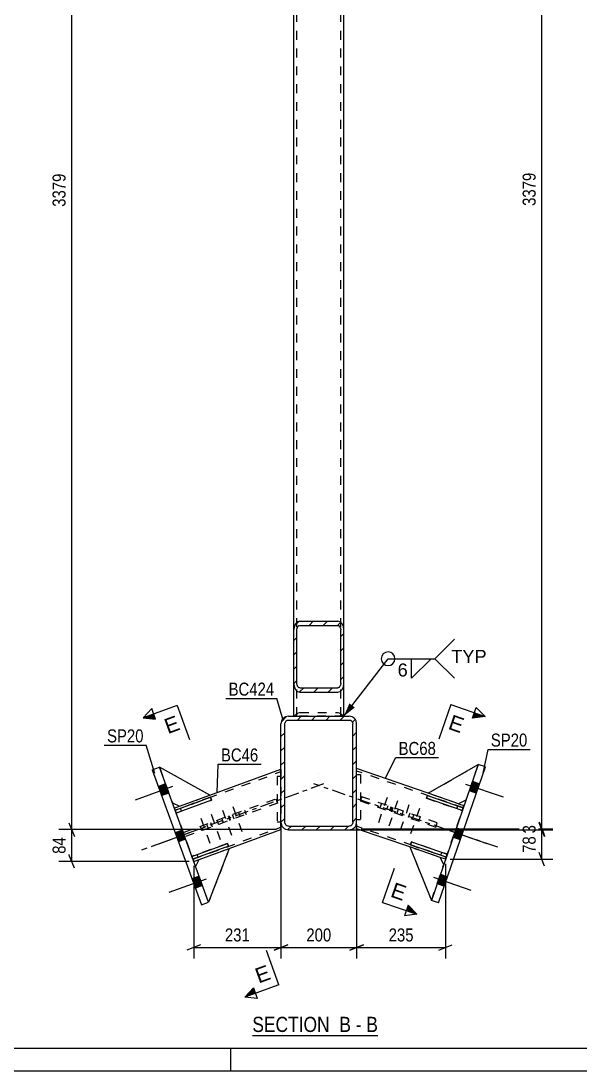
# Model space of a CAD drawing. Header units: millimetres. Extents: x 0 to 841, y 0 to 594.
# Drawn here: x 374.8 to 497.9, y 0 to 231.2 of the extents above; entities that cross this region are included whole.
import ezdxf

# ---------------------------------------------------------------- set-up
doc = ezdxf.new("R2010")
doc.units = ezdxf.units.MM
doc.linetypes.add('DXK_LINE_DOT2', pattern=[3.9198, 1.9599, -1.9599])
doc.linetypes.add('DXK_LINE_DOT3', pattern=[5.9187, 2.979, -0.9799, 0.9799, -0.9799])
doc.styles.add('Arial', font='ARIAL.TTF', dxfattribs={"height": 0.2})
doc.styles.add('Arial Narrow', font='ARIALN.TTF', dxfattribs={"height": 0.2})

# ---------------------------------------------------------------- blocks, each defined once
blk = doc.blocks.new('Unknown-761545321-1129 - 18537')
at = {"color": 5, "linetype": 'Continuous'}
for p, q in [((5, 5), (836, 5)), ((421, 0), (421, 5)), ((0, 0), (841, 0))]:
    blk.add_line(p, q, dxfattribs=at)
blk = doc.blocks.new('Unknown-761545321-21 - 13300')
at = {"color": 6, "linetype": 'Continuous'}
blk.add_line((425.75, 7.84), (453.4, 7.84), dxfattribs=at)
at = {"color": 0, "linetype": 'Continuous'}
blk.add_wipeout([(443.86, 8.59), (443.86, 12.09), (425.75, 12.09), (425.75, 8.59)], dxfattribs=at)
at = {"color": 7, "linetype": 'Continuous', "style": 'Arial Narrow'}
blk.add_text('SECTION ', height=3.34, dxfattribs=at).set_placement((425.75, 8.59))
at = {"color": 0, "linetype": 'Continuous'}
blk.add_wipeout([(447.46, 8.59), (447.46, 12.09), (444.91, 12.09), (444.91, 8.59)], dxfattribs=at)
at = {"color": 7, "linetype": 'Continuous', "style": 'Arial Narrow'}
blk.add_text('B', height=3.34, dxfattribs=at).set_placement((444.91, 8.59))
at = {"color": 0, "linetype": 'Continuous'}
blk.add_wipeout([(449.79, 8.59), (449.79, 12.09), (448.51, 12.09), (448.51, 8.59)], dxfattribs=at)
at = {"color": 7, "linetype": 'Continuous', "style": 'Arial Narrow'}
blk.add_text('-', height=3.34, dxfattribs=at).set_placement((448.51, 8.59))
at = {"color": 0, "linetype": 'Continuous'}
blk.add_wipeout([(453.4, 8.59), (453.4, 12.09), (450.84, 12.09), (450.84, 8.59)], dxfattribs=at)
at = {"color": 7, "linetype": 'Continuous', "style": 'Arial Narrow'}
blk.add_text('B', height=3.34, dxfattribs=at).set_placement((450.84, 8.59))
blk = doc.blocks.new('Part-761545321-13361 - 13300')
at = {"color": 7, "linetype": 'DXK_LINE_DOT2'}
for p, q in [((460.78, 50.43), (460.57, 49.8)), ((460.57, 49.8), (468.45, 47.09)), ((468.66, 47.72), (460.78, 50.43)), ((467.26, 47.49), (467.48, 48.12)), ((468.45, 47.09), (468.66, 47.72))]:
    blk.add_line(p, q, dxfattribs=at)
blk = doc.blocks.new('Part-761545321-13308 - 13300')
at = {"color": 2, "linetype": 'Continuous'}
for p, q in [((464.47, 61.15), (448.71, 66.57)), ((471.17, 58.84), (472.35, 58.43)), ((448.71, 54), (448.71, 54.77)), ((448.71, 53.43), (448.71, 54)), ((448.71, 53.35), (448.71, 53.43)), ((460.4, 49.33), (448.71, 53.35)), ((468.28, 46.61), (467.1, 47.02))]:
    blk.add_line(p, q, dxfattribs=at)
at = {"color": 7, "linetype": 'DXK_LINE_DOT2'}
for p, q in [((448.71, 66.49), (448.71, 66.57)), ((448.71, 54.77), (448.71, 66.57)), ((472.19, 57.96), (448.71, 66.04)), ((471.17, 58.84), (464.47, 61.15)), ((468.28, 46.61), (472.35, 58.43)), ((448.71, 53.66), (448.71, 54)), ((468.45, 47.09), (448.71, 53.88)), ((467.1, 47.02), (460.4, 49.33))]:
    blk.add_line(p, q, dxfattribs=at)
at = {"color": 7, "linetype": 'DXK_LINE_DOT3'}
blk.add_line((479.77, 49.27), (439.26, 63.22), dxfattribs=at)
blk = doc.blocks.new('Part-761545321-13353 - 13300')
at = {"color": 7, "linetype": 'DXK_LINE_DOT2'}
for p, q in [((448.71, 65.27), (449.55, 65.27)), ((448.71, 55.27), (448.71, 65.27)), ((449.55, 65.27), (449.55, 55.27)), ((449.55, 55.27), (448.71, 55.27))]:
    blk.add_line(p, q, dxfattribs=at)
blk = doc.blocks.new('Bolt-761545321-13392 - 13300')
at = {"color": 1, "linetype": 'DXK_LINE_DOT2'}
for p, q in [((455.42, 60.23), (453.38, 54.32)), ((454.16, 58.9), (453.84, 57.96)), ((455.58, 58.41), (455.26, 57.47)), ((457.71, 59.45), (455.67, 53.54)), ((456.45, 58.11), (456.13, 57.17)), ((460.23, 58.58), (458.19, 52.67)), ((457.87, 57.63), (457.55, 56.68)), ((458.98, 57.25), (458.65, 56.3)), ((460.39, 56.76), (460.07, 55.81)), ((462.52, 57.79), (460.48, 51.88)), ((461.27, 56.46), (460.94, 55.51)), ((462.68, 55.97), (462.36, 55.02))]:
    blk.add_line(p, q, dxfattribs=at)
blk = doc.blocks.new('Part-761545321-13301 - 13300')
at = {"linetype": 'Continuous'}
h = blk.add_hatch(dxfattribs=at)
h.set_pattern_fill('', scale=0.7, style=0, pattern_type=0)
h.set_pattern_definition([(45, (434.8805, 85.3198), (-1.57154, 1.57154), [])])
h.paths.add_polyline_path([(434.88, 97.15), (434.88, 85.32), (434.98, 84.6), (435.27, 83.98), (435.7, 83.57), (436.21, 83.43), (444.55, 83.43), (445.06, 83.57), (445.49, 83.98), (445.78, 84.6), (445.88, 85.32), (445.88, 97.15), (445.78, 97.87), (445.49, 98.48), (445.06, 98.89), (444.55, 99.04), (436.21, 99.04), (435.7, 98.89), (435.27, 98.48), (434.98, 97.87)])
h.paths.add_polyline_path([(435.74, 97.81), (435.96, 98.02), (436.21, 98.09), (444.55, 98.09), (444.8, 98.02), (445.02, 97.81), (445.16, 97.51), (445.21, 97.15), (445.21, 85.32), (445.16, 84.96), (445.02, 84.65), (444.8, 84.45), (444.55, 84.37), (436.21, 84.37), (435.96, 84.45), (435.74, 84.65), (435.6, 84.96), (435.55, 85.32), (435.55, 97.15), (435.6, 97.51)])
at = {"color": 2, "linetype": 'Continuous'}
for p, q in [((434.98, 97.87), (434.88, 97.15)), ((434.88, 85.32), (434.88, 97.15)), ((435.55, 97.15), (435.6, 97.51)), ((435.55, 85.32), (435.55, 97.15)), ((436.21, 99.04), (435.7, 98.89)), ((435.96, 98.02), (436.21, 98.09)), ((436.21, 99.04), (444.55, 99.04)), ((436.21, 98.09), (444.55, 98.09)), ((445.06, 98.89), (444.55, 99.04)), ((444.55, 98.09), (444.8, 98.02)), ((445.16, 97.51), (445.21, 97.15)), ((445.21, 85.32), (445.21, 97.15)), ((445.88, 97.15), (445.78, 97.87)), ((445.88, 85.32), (445.88, 97.15)), ((434.88, 78.11), (434.88, 85.32)), ((434.88, 85.32), (434.98, 84.6)), ((435.6, 84.96), (435.55, 85.32)), ((435.7, 83.57), (436.21, 83.43)), ((436.21, 84.37), (435.96, 84.45)), ((436.21, 84.37), (444.55, 84.37)), ((436.21, 83.43), (444.55, 83.43)), ((444.8, 84.45), (444.55, 84.37)), ((444.55, 83.43), (445.06, 83.57)), ((445.21, 85.32), (445.16, 84.96)), ((445.78, 84.6), (445.88, 85.32)), ((445.88, 78.11), (445.88, 85.32))]:
    blk.add_line(p, q, dxfattribs=at)
at = {"color": 7, "linetype": 'DXK_LINE_DOT2'}
for p, q in [((434.88, 85.32), (434.88, 97.15)), ((435.55, 78.11), (435.55, 97.15)), ((445.21, 78.11), (445.21, 97.15)), ((445.88, 85.32), (445.88, 97.15)), ((435.27, 78.4), (435.7, 78.81)), ((435.7, 78.81), (436.21, 78.95)), ((436.21, 78.95), (444.55, 78.95)), ((444.55, 78.95), (445.06, 78.81)), ((445.06, 78.81), (445.49, 78.4)), ((434.88, 78.11), (445.88, 78.11)), ((435.13, 78.11), (435.27, 78.4)), ((445.49, 78.4), (445.63, 78.11))]:
    blk.add_line(p, q, dxfattribs=at)
at = {"color": 2, "linetype": 'Continuous'}
for centre, radius, start, end in [((436.66, 97.46), 1.72, 123.5181, 166.1374), ((436.43, 97.3), 0.862, 123.5181, 166.1374), ((444.33, 97.3), 0.862, 13.8626, 56.4819), ((444.11, 97.46), 1.72, 13.8626, 56.4819), ((436.66, 85.01), 1.72, 193.8626, 236.4819), ((436.43, 85.16), 0.862, 193.8626, 236.4819), ((444.33, 85.16), 0.862, 303.5181, 346.1374), ((444.11, 85.01), 1.72, 303.5181, 346.1374)]:
    blk.add_arc(centre, radius, start, end, dxfattribs=at)
blk = doc.blocks.new('Part-761545321-13303 - 13300')
at = {"color": 7, "linetype": 'DXK_LINE_DOT2'}
for p, q in [((435.55, 78.11), (435.55, 318.84)), ((445.21, 78.11), (445.21, 318.84)), ((434.88, 78.11), (434.88, 97.15)), ((445.88, 78.11), (445.88, 97.15)), ((445.88, 78.11), (434.88, 78.11))]:
    blk.add_line(p, q, dxfattribs=at)
at = {"color": 2, "linetype": 'Continuous'}
for p, q in [((434.88, 97.15), (434.88, 299.81)), ((445.88, 97.15), (445.88, 299.81))]:
    blk.add_line(p, q, dxfattribs=at)
blk = doc.blocks.new('Part-761545321-13306 - 13300')
at = {"color": 7, "linetype": 'DXK_LINE_DOT2'}
for p, q in [((408.73, 57.43), (432.05, 65.91)), ((432.05, 66.37), (432.05, 66.45)), ((432.05, 66.45), (432.05, 54.77)), ((409.73, 58.32), (416.39, 60.75)), ((408.55, 57.9), (412.83, 46.15)), ((412.66, 46.62), (432.05, 53.68)), ((432.05, 53.68), (432.05, 54.21)), ((414, 46.58), (420.66, 49))]:
    blk.add_line(p, q, dxfattribs=at)
at = {"color": 2, "linetype": 'Continuous'}
for p, q in [((416.39, 60.75), (432.05, 66.45)), ((408.55, 57.9), (409.73, 58.32)), ((432.05, 53.14), (432.05, 54.77)), ((420.66, 49), (432.05, 53.14)), ((412.83, 46.15), (414, 46.58))]:
    blk.add_line(p, q, dxfattribs=at)
at = {"color": 7, "linetype": 'DXK_LINE_DOT3'}
blk.add_line((441.44, 63.22), (401.3, 48.6), dxfattribs=at)
blk = doc.blocks.new('Part-761545321-13311 - 13300')
at = {"color": 2, "linetype": 'Continuous'}
for p, q in [((475.47, 67.49), (465.16, 37.55)), ((477.05, 66.95), (475.47, 67.49)), ((466.74, 37.01), (477.05, 66.95)), ((466.74, 37.01), (465.16, 37.55))]:
    blk.add_line(p, q, dxfattribs=at)
blk = doc.blocks.new('Part-761545321-13376 - 13300')
at = {"color": 2, "linetype": 'Continuous'}
for p, q in [((414, 46.58), (420.66, 49)), ((420.66, 49), (416.11, 37.14)), ((413.26, 44.98), (414, 46.58))]:
    blk.add_line(p, q, dxfattribs=at)
at = {"color": 7, "linetype": 'DXK_LINE_DOT2'}
blk.add_line((416.11, 37.14), (413.26, 44.98), dxfattribs=at)
blk = doc.blocks.new('Part-761545321-13312 - 13300')
at = {"color": 2, "linetype": 'Continuous'}
for p, q in [((403.71, 66.33), (405.28, 66.9)), ((403.71, 66.33), (414.54, 36.57)), ((416.11, 37.14), (405.28, 66.9)), ((414.54, 36.57), (416.11, 37.14))]:
    blk.add_line(p, q, dxfattribs=at)
blk = doc.blocks.new('Part-761545321-13313 - 13300')
at = {"linetype": 'Continuous'}
h = blk.add_hatch(dxfattribs=at)
h.set_pattern_fill('', scale=0.7, style=0, pattern_type=0)
h.set_pattern_definition([(45, (432.0472, 54.773), (-1.57154, 1.57154), [])])
h.paths.add_polyline_path([(432.05, 76.44), (432.05, 54.77), (432.17, 54.14), (432.54, 53.59), (433.08, 53.23), (433.71, 53.11), (447.05, 53.11), (447.68, 53.23), (448.23, 53.59), (448.59, 54.14), (448.71, 54.77), (448.71, 76.44), (448.59, 77.08), (448.23, 77.62), (447.68, 77.98), (447.05, 78.11), (433.71, 78.11), (433.08, 77.98), (432.54, 77.62), (432.17, 77.08)])
h.paths.add_polyline_path([(433.12, 77.03), (433.39, 77.21), (433.71, 77.27), (447.05, 77.27), (447.37, 77.21), (447.64, 77.03), (447.82, 76.76), (447.88, 76.44), (447.88, 54.77), (447.82, 54.45), (447.64, 54.18), (447.37, 54), (447.05, 53.94), (433.71, 53.94), (433.39, 54), (433.12, 54.18), (432.94, 54.45), (432.88, 54.77), (432.88, 76.44), (432.94, 76.76)])
at = {"color": 2, "linetype": 'Continuous'}
for p, q in [((432.17, 77.08), (432.05, 76.44)), ((432.05, 54.77), (432.05, 76.44)), ((432.88, 76.44), (432.94, 76.76)), ((432.88, 54.77), (432.88, 76.44)), ((433.71, 78.11), (433.08, 77.98)), ((433.39, 77.21), (433.71, 77.27)), ((433.71, 78.11), (447.05, 78.11)), ((433.71, 77.27), (447.05, 77.27)), ((447.68, 77.98), (447.05, 78.11)), ((447.05, 77.27), (447.37, 77.21)), ((447.82, 76.76), (447.88, 76.44)), ((447.88, 54.77), (447.88, 76.44)), ((448.71, 76.44), (448.59, 77.08)), ((448.71, 54.77), (448.71, 76.44)), ((432.05, 54.77), (432.17, 54.14)), ((432.94, 54.45), (432.88, 54.77)), ((433.08, 53.23), (433.71, 53.11)), ((433.71, 53.94), (433.39, 54)), ((433.71, 53.94), (447.05, 53.94)), ((447.37, 54), (447.05, 53.94)), ((447.05, 53.11), (447.68, 53.23)), ((447.88, 54.77), (447.82, 54.45)), ((448.59, 54.14), (448.71, 54.77)), ((433.71, 53.11), (447.05, 53.11))]:
    blk.add_line(p, q, dxfattribs=at)
at = {"color": 7, "linetype": 'DXK_LINE_DOT3'}
blk.add_line((440.38, 65.61), (440.38, 65.61), dxfattribs=at)
at = {"color": 2, "linetype": 'Continuous'}
for centre, radius, start, end in [((433.71, 76.44), 1.67, 112.5, 157.5), ((433.71, 76.44), 0.833, 112.5, 157.5), ((447.05, 76.44), 0.833, 22.5, 67.5), ((447.05, 76.44), 1.67, 22.5, 67.5), ((433.71, 54.77), 1.67, 202.5, 247.5), ((433.71, 54.77), 0.833, 202.5, 247.5), ((447.05, 54.77), 0.833, 292.5, 337.5), ((447.05, 54.77), 1.67, 292.5, 337.5)]:
    blk.add_arc(centre, radius, start, end, dxfattribs=at)
blk = doc.blocks.new('Part-761545321-13357 - 13300')
at = {"color": 7, "linetype": 'DXK_LINE_DOT2'}
for p, q in [((432.05, 64.86), (431.21, 64.86)), ((431.21, 64.86), (431.21, 54.86)), ((432.05, 54.86), (432.05, 64.86)), ((431.21, 54.86), (432.05, 54.86))]:
    blk.add_line(p, q, dxfattribs=at)
blk = doc.blocks.new('Part-761545321-13362 - 13300')
at = {"color": 7, "linetype": 'DXK_LINE_DOT2'}
for p, q in [((464.31, 60.67), (464.09, 60.04)), ((472.19, 57.96), (464.31, 60.67)), ((464.09, 60.04), (471.97, 57.33)), ((470.79, 57.74), (471.01, 58.37)), ((471.97, 57.33), (472.19, 57.96))]:
    blk.add_line(p, q, dxfattribs=at)
blk = doc.blocks.new('Part-761545321-13363 - 13300')
at = {"color": 2, "linetype": 'Continuous'}
for p, q in [((460.57, 49.8), (460.78, 50.43)), ((468.45, 47.09), (460.57, 49.8)), ((460.78, 50.43), (468.66, 47.72)), ((468.66, 47.72), (468.45, 47.09))]:
    blk.add_line(p, q, dxfattribs=at)
at = {"color": 7, "linetype": 'DXK_LINE_DOT2'}
blk.add_line((467.26, 47.49), (467.48, 48.12), dxfattribs=at)
blk = doc.blocks.new('Part-761545321-13364 - 13300')
at = {"color": 2, "linetype": 'Continuous'}
for p, q in [((464.09, 60.04), (464.31, 60.67)), ((464.31, 60.67), (472.19, 57.96)), ((471.97, 57.33), (464.09, 60.04)), ((472.19, 57.96), (471.97, 57.33))]:
    blk.add_line(p, q, dxfattribs=at)
at = {"color": 7, "linetype": 'DXK_LINE_DOT2'}
blk.add_line((470.79, 57.74), (471.01, 58.37), dxfattribs=at)
blk = doc.blocks.new('Part-761545321-13365 - 13300')
at = {"color": 7, "linetype": 'DXK_LINE_DOT2'}
for p, q in [((467.1, 47.02), (460.4, 49.33)), ((460.4, 49.33), (465.16, 37.55)), ((467.88, 45.43), (467.1, 47.02)), ((465.16, 37.55), (467.88, 45.43))]:
    blk.add_line(p, q, dxfattribs=at)
blk = doc.blocks.new('Part-761545321-13366 - 13300')
at = {"color": 2, "linetype": 'Continuous'}
for p, q in [((467.1, 47.02), (460.4, 49.33)), ((460.4, 49.33), (465.16, 37.55)), ((467.88, 45.43), (467.1, 47.02))]:
    blk.add_line(p, q, dxfattribs=at)
at = {"color": 7, "linetype": 'DXK_LINE_DOT2'}
blk.add_line((465.16, 37.55), (467.88, 45.43), dxfattribs=at)
blk = doc.blocks.new('Part-761545321-13367 - 13300')
at = {"color": 7, "linetype": 'DXK_LINE_DOT2'}
for p, q in [((464.47, 61.15), (475.47, 67.49)), ((475.47, 67.49), (472.76, 59.61)), ((471.17, 58.84), (464.47, 61.15)), ((472.76, 59.61), (471.17, 58.84))]:
    blk.add_line(p, q, dxfattribs=at)
blk = doc.blocks.new('Part-761545321-13368 - 13300')
at = {"color": 2, "linetype": 'Continuous'}
for p, q in [((464.47, 61.15), (475.47, 67.49)), ((471.17, 58.84), (464.47, 61.15)), ((472.76, 59.61), (471.17, 58.84))]:
    blk.add_line(p, q, dxfattribs=at)
at = {"color": 7, "linetype": 'DXK_LINE_DOT2'}
blk.add_line((475.47, 67.49), (472.76, 59.61), dxfattribs=at)
blk = doc.blocks.new('Part-761545321-13369 - 13300')
at = {"color": 7, "linetype": 'DXK_LINE_DOT2'}
for p, q in [((416.56, 60.28), (408.73, 57.43)), ((416.78, 59.65), (416.56, 60.28)), ((408.95, 56.8), (416.78, 59.65)), ((410.13, 57.23), (409.9, 57.85)), ((408.73, 57.43), (408.95, 56.8))]:
    blk.add_line(p, q, dxfattribs=at)
blk = doc.blocks.new('Part-761545321-13370 - 13300')
at = {"color": 7, "linetype": 'DXK_LINE_DOT2'}
for p, q in [((420.26, 50.1), (412.43, 47.25)), ((412.66, 46.62), (420.49, 49.47)), ((420.49, 49.47), (420.26, 50.1)), ((412.43, 47.25), (412.66, 46.62)), ((413.83, 47.05), (413.61, 47.67))]:
    blk.add_line(p, q, dxfattribs=at)
blk = doc.blocks.new('Part-761545321-13371 - 13300')
at = {"color": 2, "linetype": 'Continuous'}
for p, q in [((408.73, 57.43), (416.56, 60.28)), ((416.56, 60.28), (416.78, 59.65)), ((416.78, 59.65), (408.95, 56.8)), ((408.95, 56.8), (408.73, 57.43))]:
    blk.add_line(p, q, dxfattribs=at)
at = {"color": 7, "linetype": 'DXK_LINE_DOT2'}
blk.add_line((410.13, 57.23), (409.9, 57.85), dxfattribs=at)
blk = doc.blocks.new('Part-761545321-13372 - 13300')
at = {"color": 2, "linetype": 'Continuous'}
for p, q in [((412.43, 47.25), (420.26, 50.1)), ((420.49, 49.47), (412.66, 46.62)), ((420.26, 50.1), (420.49, 49.47)), ((412.66, 46.62), (412.43, 47.25))]:
    blk.add_line(p, q, dxfattribs=at)
at = {"color": 7, "linetype": 'DXK_LINE_DOT2'}
blk.add_line((413.83, 47.05), (413.61, 47.67), dxfattribs=at)
blk = doc.blocks.new('Part-761545321-13373 - 13300')
at = {"color": 7, "linetype": 'DXK_LINE_DOT2'}
for p, q in [((416.39, 60.75), (405.28, 66.9)), ((405.28, 66.9), (408.13, 59.07)), ((409.73, 58.32), (416.39, 60.75)), ((408.13, 59.07), (409.73, 58.32))]:
    blk.add_line(p, q, dxfattribs=at)
blk = doc.blocks.new('Part-761545321-13374 - 13300')
at = {"color": 2, "linetype": 'Continuous'}
for p, q in [((416.39, 60.75), (405.28, 66.9)), ((409.73, 58.32), (416.39, 60.75)), ((408.13, 59.07), (409.73, 58.32))]:
    blk.add_line(p, q, dxfattribs=at)
at = {"color": 7, "linetype": 'DXK_LINE_DOT2'}
blk.add_line((405.28, 66.9), (408.13, 59.07), dxfattribs=at)
blk = doc.blocks.new('Part-761545321-13375 - 13300')
at = {"color": 7, "linetype": 'DXK_LINE_DOT2'}
for p, q in [((414, 46.58), (420.66, 49)), ((420.66, 49), (416.11, 37.14)), ((413.26, 44.98), (414, 46.58)), ((416.11, 37.14), (413.26, 44.98))]:
    blk.add_line(p, q, dxfattribs=at)
blk = doc.blocks.new('Part-761545321-13379 - 13300')
at = {"color": 7, "linetype": 'DXK_LINE_DOT2'}
for p, q in [((449.83, 60.39), (449.51, 59.45)), ((466.46, 54.67), (449.83, 60.39)), ((449.51, 59.45), (466.14, 53.72)), ((456.24, 58.19), (455.91, 57.24)), ((456.43, 57.06), (456.76, 58.01)), ((466.14, 53.72), (466.46, 54.67))]:
    blk.add_line(p, q, dxfattribs=at)
blk = doc.blocks.new('Part-761545321-13381 - 13300')
at = {"color": 7, "linetype": 'DXK_LINE_DOT2'}
for p, q in [((410.49, 52.5), (430.91, 59.94)), ((431.26, 59), (410.83, 51.56)), ((430.91, 59.94), (431.26, 59)), ((420.97, 55.25), (420.62, 56.19)), ((424.05, 57.44), (424.39, 56.5)), ((410.83, 51.56), (410.49, 52.5))]:
    blk.add_line(p, q, dxfattribs=at)
blk = doc.blocks.new('Bolt-761545321-13385 - 13300')
at = {"linetype": 'Continuous'}
for points in [[(474.2, 63.79), (473.49, 61.74), (475.07, 61.2), (475.77, 63.25)], [(474.2, 63.79), (473.49, 61.74), (475.07, 61.2), (475.77, 63.25)], [(474.2, 63.79), (473.49, 61.74), (475.07, 61.2), (475.77, 63.25)], [(470.67, 53.55), (469.97, 51.5), (471.54, 50.96), (472.25, 53)], [(470.67, 53.55), (469.97, 51.5), (471.54, 50.96), (472.25, 53)], [(467.14, 43.3), (466.44, 41.26), (468.01, 40.71), (468.72, 42.76)], [(467.14, 43.3), (466.44, 41.26), (468.01, 40.71), (468.72, 42.76)], [(467.14, 43.3), (466.44, 41.26), (468.01, 40.71), (468.72, 42.76)]]:
    blk.add_hatch(color=1, dxfattribs=at).paths.add_polyline_path(points)
at = {"color": 1, "linetype": 'Continuous'}
for p, q in [((472.66, 63.17), (480.94, 60.33)), ((472.66, 63.17), (480.94, 60.33)), ((472.66, 63.17), (480.94, 60.33)), ((474.2, 63.79), (475.77, 63.25)), ((474.2, 63.79), (475.77, 63.25)), ((474.2, 63.79), (475.77, 63.25)), ((473.49, 61.74), (475.07, 61.2)), ((473.49, 61.74), (475.07, 61.2)), ((473.49, 61.74), (475.07, 61.2)), ((470.67, 53.55), (472.25, 53)), ((470.67, 53.55), (472.25, 53)), ((469.14, 52.93), (477.41, 50.08)), ((469.14, 52.93), (477.41, 50.08)), ((469.97, 51.5), (471.54, 50.96)), ((469.97, 51.5), (471.54, 50.96)), ((465.61, 42.69), (473.88, 39.84)), ((465.61, 42.69), (473.88, 39.84)), ((465.61, 42.69), (473.88, 39.84)), ((467.14, 43.3), (468.72, 42.76)), ((467.14, 43.3), (468.72, 42.76)), ((467.14, 43.3), (468.72, 42.76)), ((466.44, 41.26), (468.01, 40.71)), ((466.44, 41.26), (468.01, 40.71)), ((466.44, 41.26), (468.01, 40.71))]:
    blk.add_line(p, q, dxfattribs=at)
blk = doc.blocks.new('Bolt-761545321-13386 - 13300')
at = {"linetype": 'Continuous'}
for points in [[(407.36, 61.19), (406.62, 63.22), (405.05, 62.65), (405.79, 60.62)], [(407.36, 61.19), (406.62, 63.22), (405.05, 62.65), (405.79, 60.62)], [(407.36, 61.19), (406.62, 63.22), (405.05, 62.65), (405.79, 60.62)], [(411.06, 51.01), (410.32, 53.04), (408.76, 52.47), (409.5, 50.44)], [(411.06, 51.01), (410.32, 53.04), (408.76, 52.47), (409.5, 50.44)], [(414.77, 40.83), (414.03, 42.86), (412.46, 42.29), (413.2, 40.26)], [(414.77, 40.83), (414.03, 42.86), (412.46, 42.29), (413.2, 40.26)], [(414.77, 40.83), (414.03, 42.86), (412.46, 42.29), (413.2, 40.26)]]:
    blk.add_hatch(color=1, dxfattribs=at).paths.add_polyline_path(points)
at = {"color": 1, "linetype": 'Continuous'}
for p, q in [((408.16, 62.63), (399.94, 59.64)), ((408.16, 62.63), (399.94, 59.64)), ((408.16, 62.63), (399.94, 59.64)), ((406.62, 63.22), (405.05, 62.65)), ((406.62, 63.22), (405.05, 62.65)), ((406.62, 63.22), (405.05, 62.65)), ((407.36, 61.19), (405.79, 60.62)), ((407.36, 61.19), (405.79, 60.62)), ((407.36, 61.19), (405.79, 60.62)), ((411.87, 52.45), (403.64, 49.46)), ((411.87, 52.45), (403.64, 49.46)), ((410.32, 53.04), (408.76, 52.47)), ((410.32, 53.04), (408.76, 52.47)), ((411.06, 51.01), (409.5, 50.44)), ((411.06, 51.01), (409.5, 50.44)), ((415.57, 42.27), (407.35, 39.28)), ((415.57, 42.27), (407.35, 39.28)), ((415.57, 42.27), (407.35, 39.28)), ((414.03, 42.86), (412.46, 42.29)), ((414.03, 42.86), (412.46, 42.29)), ((414.03, 42.86), (412.46, 42.29)), ((414.77, 40.83), (413.2, 40.26)), ((414.77, 40.83), (413.2, 40.26)), ((414.77, 40.83), (413.2, 40.26))]:
    blk.add_line(p, q, dxfattribs=at)
blk = doc.blocks.new('Bolt-761545321-13394 - 13300')
at = {"color": 1, "linetype": 'DXK_LINE_DOT2'}
for p, q in [((421.43, 58.26), (423.57, 52.39)), ((414.38, 55.69), (416.51, 49.82)), ((416.66, 56.52), (418.8, 50.65)), ((419.01, 55.61), (419.35, 54.67)), ((419.15, 57.43), (421.29, 51.56)), ((420.42, 56.12), (420.76, 55.18)), ((421.3, 56.44), (421.64, 55.5)), ((422.71, 56.95), (423.05, 56.01)), ((414.24, 53.87), (414.58, 52.93)), ((415.65, 54.38), (415.99, 53.44)), ((416.53, 54.7), (416.87, 53.76)), ((417.94, 55.21), (418.28, 54.28))]:
    blk.add_line(p, q, dxfattribs=at)
blk = doc.blocks.new('StraightDimension-761545321-15242 - 13300')
at = {"color": 7, "linetype": 'Continuous'}
for p, q in [((448.71, 54.27), (448.71, 24.77)), ((468.28, 45.61), (468.28, 24.77)), ((450.21, 27.77), (447.21, 26.57)), ((466.78, 26.57), (469.78, 27.77)), ((448.71, 27.17), (468.28, 27.17))]:
    blk.add_line(p, q, dxfattribs=at)
at = {"color": 0}
blk.add_wipeout([(461.84, 27.92), (461.84, 32.12), (455.16, 32.12), (455.16, 27.92)], dxfattribs=at)
at = {"color": 3, "style": 'Arial Narrow'}
blk.add_text('235', height=2.863, dxfattribs=at).set_placement((455.76, 28.52))
blk = doc.blocks.new('StraightDimension-761545321-14904 - 13300')
at = {"color": 7, "linetype": 'Continuous'}
for p, q in [((489.48, 53.35), (489.48, 334.9)), ((449.71, 53.35), (491.88, 53.35)), ((488.88, 54.85), (490.08, 51.85))]:
    blk.add_line(p, q, dxfattribs=at)
at = {"color": 0}
blk.add_wipeout([(488.73, 198.38), (484.53, 198.38), (484.53, 189.87), (488.73, 189.87)], dxfattribs=at)
at = {"color": 3, "style": 'Arial Narrow'}
blk.add_text('3379', height=2.863, rotation=90.0002, dxfattribs=at).set_placement((488.13, 190.47))
blk = doc.blocks.new('StraightDimension-761545321-14905 - 13300')
at = {"color": 7, "linetype": 'Continuous'}
for p, q in [((449.71, 53.35), (491.88, 53.35)), ((488.88, 54.85), (490.08, 51.85)), ((490.08, 51.61), (488.88, 54.61)), ((489.48, 53.11), (489.48, 53.35)), ((447.01, 53.11), (491.88, 53.11))]:
    blk.add_line(p, q, dxfattribs=at)
at = {"color": 0}
blk.add_wipeout([(488.73, 54.74), (484.53, 54.74), (484.53, 51.71), (488.73, 51.71)], dxfattribs=at)
at = {"color": 3, "style": 'Arial Narrow'}
blk.add_text('3', height=2.86, rotation=90.0002, dxfattribs=at).set_placement((488.13, 52.31))
blk = doc.blocks.new('StraightDimension-761545321-14906 - 13300')
at = {"color": 7, "linetype": 'Continuous'}
for p, q in [((488.88, 54.61), (490.08, 51.61)), ((447.01, 53.11), (491.88, 53.11)), ((489.48, 46.61), (489.48, 53.11)), ((469.28, 46.61), (491.88, 46.61)), ((490.08, 45.11), (488.88, 48.11))]:
    blk.add_line(p, q, dxfattribs=at)
at = {"color": 0}
blk.add_wipeout([(488.73, 52.29), (484.53, 52.29), (484.53, 47.43), (488.73, 47.43)], dxfattribs=at)
at = {"color": 3, "style": 'Arial Narrow'}
blk.add_text('78', height=2.863, rotation=90.0002, dxfattribs=at).set_placement((488.13, 48.03))
blk = doc.blocks.new('StraightDimension-761545321-15131 - 13300')
at = {"color": 7, "linetype": 'Continuous'}
for p, q in [((385.96, 53.14), (385.96, 334.71)), ((385.36, 54.64), (386.56, 51.64)), ((431.05, 53.14), (383.11, 53.14))]:
    blk.add_line(p, q, dxfattribs=at)
at = {"color": 0}
blk.add_wipeout([(385.21, 198.18), (381.01, 198.18), (381.01, 189.67), (385.21, 189.67)], dxfattribs=at)
at = {"color": 3, "style": 'Arial Narrow'}
blk.add_text('3379', height=2.863, rotation=90.0002, dxfattribs=at).set_placement((384.61, 190.27))
blk = doc.blocks.new('StraightDimension-761545321-15132 - 13300')
at = {"color": 7, "linetype": 'Continuous'}
for p, q in [((385.36, 54.64), (386.56, 51.64)), ((431.05, 53.14), (383.11, 53.14)), ((385.96, 46.15), (385.96, 53.14)), ((386.56, 44.65), (385.36, 47.65)), ((411.83, 46.15), (383.11, 46.15))]:
    blk.add_line(p, q, dxfattribs=at)
at = {"color": 0}
blk.add_wipeout([(385.21, 52.08), (381.01, 52.08), (381.01, 47.22), (385.21, 47.22)], dxfattribs=at)
at = {"color": 3, "style": 'Arial Narrow'}
blk.add_text('84', height=2.863, rotation=90.0002, dxfattribs=at).set_placement((384.61, 47.82))
blk = doc.blocks.new('StraightDimension-761545321-15243 - 13300')
at = {"color": 7, "linetype": 'Continuous'}
for p, q in [((432.05, 53.86), (432.05, 24.77)), ((448.71, 54.27), (448.71, 24.77)), ((433.55, 27.77), (430.55, 26.57)), ((447.21, 26.57), (450.21, 27.77)), ((432.05, 27.17), (448.71, 27.17))]:
    blk.add_line(p, q, dxfattribs=at)
at = {"color": 0}
blk.add_wipeout([(443.72, 27.92), (443.72, 32.12), (437.04, 32.12), (437.04, 27.92)], dxfattribs=at)
at = {"color": 3, "style": 'Arial Narrow'}
blk.add_text('200', height=2.863, dxfattribs=at).set_placement((437.64, 28.52))
blk = doc.blocks.new('StraightDimension-761545321-15244 - 13300')
at = {"color": 7, "linetype": 'Continuous'}
for p, q in [((432.05, 53.86), (432.05, 24.77)), ((412.83, 45.15), (412.83, 24.77)), ((414.33, 27.77), (411.33, 26.57)), ((430.55, 26.57), (433.55, 27.77)), ((412.83, 27.17), (432.05, 27.17))]:
    blk.add_line(p, q, dxfattribs=at)
at = {"color": 0}
blk.add_wipeout([(425.78, 27.92), (425.78, 32.12), (419.1, 32.12), (419.1, 27.92)], dxfattribs=at)
at = {"color": 3, "style": 'Arial Narrow'}
blk.add_text('231', height=2.863, dxfattribs=at).set_placement((419.7, 28.52))
blk = doc.blocks.new('Mark-761545321-14976 - 13300')
at = {"color": 0}
blk.add_wipeout([(486.3, 71.42), (486.3, 74.42), (478.26, 74.42), (478.26, 71.42)], dxfattribs=at)
blk.add_wipeout([(486.3, 71.42), (486.3, 74.42), (478.26, 74.42), (478.26, 71.42)], dxfattribs=at)
at = {"color": 30, "linetype": 'Continuous'}
for p, q in [((476.57, 65.56), (477.66, 70.82)), ((477.66, 70.82), (486.9, 70.82))]:
    blk.add_line(p, q, dxfattribs=at)
at = {"color": 3, "style": 'Arial Narrow'}
blk.add_text('SP20', height=2.863, dxfattribs=at).set_placement((478.26, 71.42))
blk = doc.blocks.new('Mark-761545321-15270 - 13300')
at = {"color": 0}
blk.add_wipeout([(466.17, 69.59), (466.17, 72.59), (457.95, 72.59), (457.95, 69.59)], dxfattribs=at)
blk.add_wipeout([(466.17, 69.59), (466.17, 72.59), (457.95, 72.59), (457.95, 69.59)], dxfattribs=at)
at = {"color": 30, "linetype": 'Continuous'}
for p, q in [((455.01, 64.4), (457.35, 68.99)), ((457.35, 68.99), (466.77, 68.99))]:
    blk.add_line(p, q, dxfattribs=at)
at = {"color": 3, "style": 'Arial Narrow'}
blk.add_text('BC68', height=2.863, dxfattribs=at).set_placement((457.95, 69.59))
blk = doc.blocks.new('Mark-761545321-14983 - 13300')
at = {"color": 0}
blk.add_wipeout([(430.56, 82.64), (430.56, 85.64), (420.51, 85.64), (420.51, 82.64)], dxfattribs=at)
blk.add_wipeout([(430.56, 82.64), (430.56, 85.64), (420.51, 85.64), (420.51, 82.64)], dxfattribs=at)
at = {"color": 30, "linetype": 'Continuous'}
for p in [(419.91, 82.04), (432.48, 77.47)]:
    blk.add_line(p, (431.16, 82.04), dxfattribs=at)
at = {"color": 3, "style": 'Arial Narrow'}
blk.add_text('BC424', height=2.863, dxfattribs=at).set_placement((420.51, 82.64))
blk = doc.blocks.new('SectionMark-761545321-15467 - 13300')
at = {"linetype": 'Continuous'}
blk.add_hatch(color=6, dxfattribs=at).paths.add_polyline_path([(404.03, 78.62), (404.45, 77.45), (401.68, 77.76)])
at = {"color": 6, "linetype": 'Continuous'}
for p, q in [((401.68, 77.76), (403.6, 79.79)), ((404.45, 77.45), (403.6, 79.79)), ((401.68, 77.76), (404.45, 77.45)), ((426.84, 15.95), (424.06, 16.27))]:
    blk.add_line(p, q, dxfattribs=at)
at = {"color": 0, "linetype": 'Continuous'}
for points in [[(410.05, 75.23), (408.85, 78.51), (405.93, 77.45), (407.13, 74.16)], [(430.04, 20.3), (428.84, 23.59), (425.92, 22.53), (427.12, 19.24)]]:
    blk.add_wipeout(points, dxfattribs=at)
at = {"linetype": 'Continuous'}
blk.add_hatch(color=6, dxfattribs=at).paths.add_polyline_path([(425.98, 18.3), (426.41, 17.12), (424.06, 16.27)])
at = {"color": 6, "linetype": 'Continuous'}
for p, q in [((409.2, 80.5), (401.68, 77.76)), ((409.2, 80.5), (411.93, 72.98)), ((431.58, 19), (428.84, 26.52)), ((431.58, 19), (424.06, 16.27)), ((424.06, 16.27), (425.98, 18.3)), ((425.98, 18.3), (426.84, 15.95))]:
    blk.add_line(p, q, dxfattribs=at)
at = {"color": 3, "linetype": 'Continuous', "style": 'Arial'}
for p in [(407.13, 74.16), (427.12, 19.24)]:
    blk.add_text('E', height=3.34, rotation=20.002, dxfattribs=at).set_placement(p)
blk = doc.blocks.new('Mark-761545321-14988 - 13300')
at = {"color": 0}
blk.add_wipeout([(401.79, 72.35), (401.79, 75.35), (393.75, 75.35), (393.75, 72.35)], dxfattribs=at)
blk.add_wipeout([(401.79, 72.35), (401.79, 75.35), (393.75, 75.35), (393.75, 72.35)], dxfattribs=at)
at = {"color": 30, "linetype": 'Continuous'}
for p in [(393.15, 71.75), (404.25, 65.53)]:
    blk.add_line(p, (402.39, 71.75), dxfattribs=at)
at = {"color": 3, "style": 'Arial Narrow'}
blk.add_text('SP20', height=2.863, dxfattribs=at).set_placement((393.75, 72.35))
blk = doc.blocks.new('Mark-761545321-15267 - 13300')
at = {"color": 0}
blk.add_wipeout([(427.05, 68.15), (427.05, 71.15), (418.83, 71.15), (418.83, 68.15)], dxfattribs=at)
blk.add_wipeout([(427.05, 68.15), (427.05, 71.15), (418.83, 71.15), (418.83, 68.15)], dxfattribs=at)
at = {"color": 30, "linetype": 'Continuous'}
for p, q in [((417.99, 61.33), (418.23, 67.55)), ((418.23, 67.55), (427.65, 67.55))]:
    blk.add_line(p, q, dxfattribs=at)
at = {"color": 3, "style": 'Arial Narrow'}
blk.add_text('BC46', height=2.863, dxfattribs=at).set_placement((418.83, 68.15))
blk = doc.blocks.new('WeldMark-761545321-16704 - 13300')
at = {"linetype": 'Continuous'}
blk.add_hatch(color=30, dxfattribs=at).paths.add_polyline_path([(448.31, 80.03), (445.88, 78.11), (447.12, 80.94)])
at = {"color": 3, "linetype": 'Continuous'}
for q in [(470.24, 95.04), (470.24, 86.47)]:
    blk.add_line((465.95, 90.76), q, dxfattribs=at)
at = {"color": 30, "linetype": 'Continuous'}
blk.add_line((445.88, 78.11), (455.63, 90.76), dxfattribs=at)
at = {"color": 3, "linetype": 'Continuous'}
blk.add_arc((455.63, 90.76), 1.5, 90, 270, dxfattribs=at)
at = {"color": 0}
blk.add_wipeout([(460.15, 86.66), (460.15, 90.06), (457.53, 90.06), (457.53, 86.66)], dxfattribs=at)
at = {"color": 30, "linetype": 'Continuous'}
blk.add_line((455.63, 90.76), (465.95, 90.76), dxfattribs=at)
at = {"color": 3, "linetype": 'Continuous'}
for p, q in [((460.81, 90.76), (465.09, 90.76)), ((465.09, 90.76), (460.81, 86.47)), ((460.81, 86.47), (460.81, 90.76))]:
    blk.add_line(p, q, dxfattribs=at)
blk.add_arc((455.63, 90.76), 1.5, 270, 90, dxfattribs=at)
at = {"color": 3, "style": 'Arial'}
blk.add_text('6', height=2.87, dxfattribs=at).set_placement((457.73, 86.86))
at = {"color": 0, "linetype": 'Continuous'}
blk.add_wipeout([(477.33, 89.86), (477.33, 92.86), (469.55, 92.86), (469.55, 89.86)], dxfattribs=at)
blk.add_wipeout([(477.33, 89.86), (477.33, 92.86), (469.55, 92.86), (469.55, 89.86)], dxfattribs=at)
at = {"color": 3, "linetype": 'Continuous', "style": 'Arial'}
blk.add_text('TYP', height=2.865, dxfattribs=at).set_placement((469.55, 89.86))
blk = doc.blocks.new('SectionMark-761545321-20315 - 13300')
at = {"linetype": 'Continuous'}
blk.add_hatch(color=6, dxfattribs=at).paths.add_polyline_path([(474.22, 77.69), (474.63, 78.87), (476.99, 78.05)])
at = {"color": 6, "linetype": 'Continuous'}
for p, q in [((474.22, 77.69), (475.04, 80.05)), ((475.04, 80.05), (476.99, 78.05)), ((476.99, 78.05), (474.22, 77.69)), ((462, 34.51), (459.23, 34.14))]:
    blk.add_line(p, q, dxfattribs=at)
at = {"color": 0, "linetype": 'Continuous'}
for points in [[(471.61, 74.36), (472.74, 77.67), (469.8, 78.68), (468.66, 75.37)], [(458.89, 37.43), (460.03, 40.74), (457.09, 41.75), (455.95, 38.44)]]:
    blk.add_wipeout(points, dxfattribs=at)
at = {"linetype": 'Continuous'}
blk.add_hatch(color=6, dxfattribs=at).paths.add_polyline_path([(459.64, 35.33), (460.04, 36.51), (462, 34.51)])
at = {"color": 6, "linetype": 'Continuous'}
for p, q in [((469.43, 80.66), (466.82, 73.09)), ((469.43, 80.66), (476.99, 78.05)), ((454.44, 37.12), (457.04, 44.68)), ((454.44, 37.12), (462, 34.51)), ((460.04, 36.51), (459.23, 34.14)), ((462, 34.51), (460.04, 36.51))]:
    blk.add_line(p, q, dxfattribs=at)
at = {"color": 3, "linetype": 'Continuous', "style": 'Arial'}
for p in [(468.66, 75.37), (455.95, 38.44)]:
    blk.add_text('E', height=3.34, rotation=-18.9993, dxfattribs=at).set_placement(p)

msp = doc.modelspace()

# ---------------------------------------------------------------- block references
for name in ['Unknown-761545321-1129 - 18537', 'Part-761545321-13303 - 13300', 'Part-761545321-13301 - 13300', 'Part-761545321-13313 - 13300', 'Part-761545321-13367 - 13300', 'Part-761545321-13368 - 13300', 'Part-761545321-13311 - 13300', 'Part-761545321-13306 - 13300', 'Part-761545321-13312 - 13300', 'Part-761545321-13373 - 13300', 'Part-761545321-13374 - 13300', 'Part-761545321-13357 - 13300', 'Part-761545321-13308 - 13300', 'Part-761545321-13353 - 13300', 'Bolt-761545321-13386 - 13300', 'Bolt-761545321-13385 - 13300', 'Part-761545321-13369 - 13300', 'Part-761545321-13371 - 13300', 'Part-761545321-13379 - 13300', 'Bolt-761545321-13392 - 13300', 'Part-761545321-13362 - 13300', 'Part-761545321-13364 - 13300', 'Part-761545321-13381 - 13300', 'Bolt-761545321-13394 - 13300', 'Part-761545321-13370 - 13300', 'Part-761545321-13372 - 13300', 'Part-761545321-13376 - 13300', 'Part-761545321-13375 - 13300', 'Part-761545321-13365 - 13300', 'Part-761545321-13366 - 13300', 'Part-761545321-13361 - 13300', 'Part-761545321-13363 - 13300']:
    msp.add_blockref(name, (0, 0))

# ---------------------------------------------------------------- next in the draw order: block references
for name in ['StraightDimension-761545321-15131 - 13300', 'StraightDimension-761545321-15242 - 13300', 'Unknown-761545321-21 - 13300']:
    msp.add_blockref(name, (0, 0))

# ---------------------------------------------------------------- next in the draw order: block references
for name in ['StraightDimension-761545321-14904 - 13300', 'Mark-761545321-14983 - 13300', 'StraightDimension-761545321-15132 - 13300']:
    msp.add_blockref(name, (0, 0))

# ---------------------------------------------------------------- next in the draw order: block references
for name in ['WeldMark-761545321-16704 - 13300', 'Mark-761545321-14976 - 13300', 'Mark-761545321-15270 - 13300', 'StraightDimension-761545321-14905 - 13300']:
    msp.add_blockref(name, (0, 0))

# ---------------------------------------------------------------- next in the draw order: block references
msp.add_blockref('StraightDimension-761545321-14906 - 13300', (0, 0))

# ---------------------------------------------------------------- next in the draw order: block references
for name in ['SectionMark-761545321-20315 - 13300', 'StraightDimension-761545321-15243 - 13300']:
    msp.add_blockref(name, (0, 0))

# ---------------------------------------------------------------- next in the draw order: block references
msp.add_blockref('StraightDimension-761545321-15244 - 13300', (0, 0))

# ---------------------------------------------------------------- next in the draw order: block references
msp.add_blockref('SectionMark-761545321-15467 - 13300', (0, 0))

# ---------------------------------------------------------------- next in the draw order: block references
for name in ['Mark-761545321-14988 - 13300', 'Mark-761545321-15267 - 13300']:
    msp.add_blockref(name, (0, 0))

doc.saveas('drawing.dxf')
